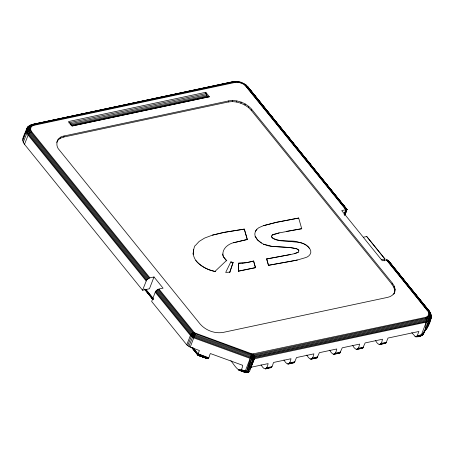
<?xml version="1.0" encoding="UTF-8"?>
<svg xmlns="http://www.w3.org/2000/svg" width="454" height="454" viewBox="0 0 454 454"><rect width="100%" height="100%" fill="white"/><g stroke="black" fill="none" stroke-linecap="round" stroke-linejoin="round"><path stroke-width="0.68" d="M238.384 271.214L238.691 263.155L246.613 262.639L253.587 261.039L255.506 267.65L238.384 271.214L238.691 263.155M246 85.727L245.869 84.887L243.554 83.354L242.952 83.831L239.059 82.412L235.286 82.395L33.971 125.298C30.685 125.616 29.493 129.674 31.803 131.904L149.882 277.837L154.002 276.963L163.082 288.188C160.239 288.659 156.517 289.107 155.245 292.177L151.664 301.462L186.742 344.813L190.22 347.174L199.397 350.516L197.933 354.409L198.023 355.266L206.837 358.478C209.544 359.386 209.3 354.869 210.367 353.541L242.68 365.3C241.159 377.319 233.702 363.926 230.859 360.658M193.614 249.513C192.502 262.219 193.251 245.455 195.589 245.285L199.141 241.432L204.618 238.061L212.381 235.155L224.015 232.352L244.337 229.111L247.294 239.513L233.452 242.765L247.328 239.428M154.002 276.963L149.445 288.772L142.579 290.237L24.499 144.304C20.248 139.662 25.174 133.913 26.48 129.157C27.081 127.069 28.84 126.28 30.429 125.145L32.461 125.832M30.685 127.801L28.942 127.551L26.843 128.544L26.644 130.383L27.189 132.364L28.432 134.344L146.506 280.277L142.579 290.237M393.675 294.249L394.378 293.051L395.088 289.192L394.271 286.19L392.387 283.188L251.601 109.187C246.023 102.882 237.136 99.522 228.793 100.884L64.082 135.99C57.034 136.677 54.48 145.365 59.44 150.143L200.225 324.145C205.804 330.45 214.685 333.804 223.033 332.441L387.744 297.336C391.649 296.587 395.457 293.5 395.088 289.192M158.968 289.062L194.42 332.788L252.379 354.029L425.421 317.386C428.712 317.068 429.904 313.01 427.589 310.78L386.785 259.853L382.296 260.766L341.726 210.628L346.964 209.425L247.583 86.595L245.869 84.887L244.615 84.955L242.952 83.831M428.848 313.583L430.886 314.758C431.113 317.38 428.797 319.258 426.419 319.712L254.456 356.367L252.231 356.356L194.687 335.517L192.592 334.343L156.738 290.219M411.801 332.686L415.506 336.766L420.58 335.818C425.392 330.87 429.592 325.728 430.959 318.589C431.788 315.961 430.908 313.203 429.246 311.109L388.34 260.602L386.785 259.853L428.264 310.718C430.84 313.192 429.512 317.698 425.858 318.05L253.894 354.705L252.396 354.693L193.824 333.174L158.225 289.3M427.583 326.04L427.367 327.907C428.065 324.394 432.707 318.714 428.06 316.001M222.84 253.945C221.456 256.527 232 266.35 223.368 256.777C221.087 249.808 227.267 244.394 233.481 242.68M271.481 236.625L271.6 235.972L271.781 237.584L273.121 238.594L279.108 240.319L298.885 242.396C303.102 242.975 307.386 245.273 309.696 248.633C307.335 244.939 303.119 243.004 298.919 242.311C291.774 239.048 276.792 243.957 271.515 236.54M420.58 335.818L416.528 336.658L417.26 335.693L423.19 334.57L416.04 336.828C425.324 337.169 425.148 329.831 426.261 322.158L426.419 319.712L425.421 317.386M428.707 323.554L430.959 318.589L431.209 315.382L430.886 314.758M431.158 316.727L430.392 312.937L428.468 312.182M255.358 231.472L256.828 229.253L255.358 231.472L254.808 233.963L255.154 236.29L257.458 239.933L261.345 243.009L257.492 239.848L255.154 236.29M430.613 314.73L430.681 313.464L429.246 311.109L387.744 260.142L428.264 310.718L428.831 310.825C431.641 313.532 430.193 318.458 426.198 318.844L254.234 355.499L252.345 355.488L194.976 334.7L193.2 333.701L157.464 289.697M430.959 318.589L426.408 329.502L428.593 320.677L428.037 318.197L426.936 316.852M246.437 372.496L247.288 372.547L251.039 367.252L254.297 358.813L254.456 356.367L253.457 354.035M241.057 82.963L241.256 82.299L238.628 81.572L238.14 82.129M252.379 354.029L251.845 358.07L246.601 371.434L245.932 372.547L244.831 372.025C252.055 375.929 250.602 361.276 254.297 358.813L426.261 322.158L428.423 321.398L430.029 320.184M250.739 367.303L253.224 358.206L253.332 355.584L252.94 354.086M245.756 372.564L239.854 370.407L246.096 372.399L248.463 372.428L245.058 371.65L240.898 369.828L246.601 371.434L251.805 353.876M247.617 372.166L248.832 372.053L247.901 371.588L251.601 358.796L254.297 358.813L250.943 367.269M233.067 262.474L229.803 272.252L233.067 262.474L230.797 261.93L225.683 272.44L229.838 272.167M195.436 333.361L190.22 347.174M344.762 214.629L346.64 209.561L247.175 86.311L245.932 86.266L244.615 84.955M344.592 214.192L346.283 209.652L246.607 86.203L243.299 83.496M344.717 214.657L346.436 210.043M269.194 113.483L247.583 86.595L346.896 209.39L344.921 214.611L346.873 209.481L247.175 86.311L346.873 209.481M24.073 136.228L27.768 126.967L29.833 125.349L32.399 124.453L233.714 81.544L238.827 81.635L239.059 82.412M22.7 140.297L26.644 130.383L27.932 129.407L30.543 129.101M23.245 142.301L27.189 132.364L29.232 130.831L30.929 130.502M24.499 144.304L28.432 134.344L30.299 132.534L31.803 131.904M56.619 142.42L58.435 138.958M58.021 140.031L60.422 138.203L60.836 137.131M60.422 138.203L63.668 137.063L64.082 135.99M63.668 137.063L228.379 101.957L228.793 100.884M228.379 101.957L232.244 101.582L232.652 100.51M232.244 101.582L236.46 102.002L236.874 100.93M236.46 102.002L240.745 103.177L241.159 102.105M394.674 290.259L393.856 287.263L391.972 284.255L251.187 110.26L248.372 107.45L244.808 105.039L245.222 103.966M248.372 107.45L248.781 106.384M251.187 110.26L251.601 109.187M195.787 260.494C198.875 264.149 203.307 267.287 207.904 269.239C209.073 270.09 221.569 273.081 211.36 270.595C203.511 267.939 194.261 262.65 193.234 253.797M212.381 235.155L223.981 232.437L244.337 229.111M186.742 344.813L190.669 334.859L192.541 333.049L194.045 332.419M187.678 345.749L191.588 335.773L194.42 332.788M188.87 346.555L192.751 336.562L194.897 333.111M230.797 261.93L233.033 262.56M238.656 263.241L242.828 263.104M242.799 263.189L246.613 262.639M263.422 225.689L276.299 222.386L298.681 218.051L276.327 222.301L263.422 225.689L258.825 227.681L256.794 229.338M255.471 267.735L253.587 261.039M298.766 250.216L296.558 248.752L290.384 247.629L271.657 246.386L268.376 245.813L263.615 244.224L271.685 246.301L290.412 247.543L296.587 248.667L298.579 249.899L298.885 250.653L298.63 251.754L297.909 252.481L294.22 253.758L298.323 252.146M279.193 232.902L272.911 234.559L272.207 235.11L279.193 232.902L301.768 228.703L286.275 231.398M266.64 258.973L290.282 254.569L266.64 258.973L268.484 265.346L297.364 260.017L305.082 257.764C309.378 256.788 312.761 252.509 309.696 248.633M268.484 265.346L266.668 258.888M239.167 370.243L244.791 372.269L250.171 358.405L251.601 358.796M289.119 261.703L297.364 260.017M261.044 364.817C264.137 370.453 266.969 370.124 268.132 363.609L251.039 367.252M269.704 367.434C272.502 368.937 272.661 363.796 273.62 362.434L291.008 358.734C289.845 365.249 287.013 365.578 283.92 359.943M344.07 214.345L345.84 209.748L245.932 86.266L346.283 209.652L344.444 214.038M344.705 215.281L346.964 209.425L346.68 209.385M293.119 362.848L294.555 362.36L296.496 357.559L313.884 353.853C312.727 360.374 309.889 360.703 306.796 355.068M310.502 359.142L317.017 357.871L319.378 352.684L336.76 348.978C335.602 355.499 332.771 355.828 329.672 350.187M333.378 354.268L339.893 352.991L342.254 347.809L359.636 344.104C358.478 350.619 355.647 350.953 352.554 345.312M384.351 260.165L384.861 258.842L366.719 236.523L363.342 237.238M384.152 260.868L384.861 258.842M356.254 349.393L362.769 348.116L365.13 342.935L382.512 339.229C381.354 345.744 378.522 346.079 375.43 340.438M391.972 284.255L392.387 283.188M393.856 287.263L394.271 286.19M394.378 293.051L394.787 291.979M384.623 343.343L386.065 342.855L388.005 338.06L418.889 331.477L417.26 335.693M426.261 322.158L421.38 334.814L416.948 336.272L421.04 335.432M344.824 214.663L346.896 209.39M420.092 335.665L415.506 336.766L420.041 335.954L422.441 335.012L424.774 330.716L428.423 321.398M344.688 215.196L346.964 209.425M344.546 214.793L346.64 209.561L246.607 86.203M246.601 371.434L247.901 371.588L253.009 358.938M250.841 367.286L254.297 358.813M345.148 213.113L346.425 210.003M271.566 236.057L272.235 235.03M424.774 330.716L421.777 335.239L419.468 335.824L421.295 335.637M30.429 125.145L27.416 127.563M22.899 138.436L23.835 136.847M431.101 317.896L430.176 319.468L428.593 320.677L426.454 321.426L253.224 358.206L250.449 357.684L194.079 337.169L191.588 335.773L155.591 291.502M28.296 126.518C26.451 128.641 27.308 131.705 28.937 133.675L147.017 279.613L146.506 280.277M26.843 128.544C25.577 130.638 26.741 133.249 28.086 135.02L146.16 280.952M147.017 279.613L149.882 277.837M214.895 271.498L226.705 260.284M31.491 125.009L32.399 124.453L234.247 81.612L235.286 82.395M232.806 82.1L234.247 81.612M421.936 335.415L422.765 334.978M422.827 334.382L423.474 334.093M235.694 81.476L236.438 81.397L237.09 82.219M29.351 125.758L30.424 125.383M246.579 262.724L253.553 261.124M290.248 254.654L294.254 253.673M31.911 124.623L233.225 81.714L236.438 81.397M52.25 120.582L55.013 119.992M79.921 114.686L82.685 114.096M107.592 108.79L110.356 108.2M135.264 102.888L138.033 102.303M162.935 96.991L164.32 96.696M190.606 91.095L191.991 90.8M218.278 85.199L219.662 84.904M205.764 92.31L68.503 121.57L72.118 126.036L209.379 96.781L205.764 92.31C206.002 94.092 206.746 96.231 208.619 96.838L209.379 96.781M68.741 122.858L206.002 93.603M69.893 123.908L206.457 94.801M70.523 124.907L207.086 95.8M71.267 125.605L207.83 96.498M72.055 125.945L208.619 96.838M381.508 259.694L384.884 258.973L366.719 236.523M266.504 367.825L271.991 366.656M289.38 362.95L294.873 361.781M312.256 358.075L317.749 356.906M335.131 353.201L340.625 352.026M358.013 348.32L363.501 347.151M380.889 343.445L386.377 342.276M266.192 368.404L271.679 367.235M289.067 363.529L294.555 362.36M311.943 358.654L317.431 357.485M334.819 353.779L340.307 352.605M357.695 348.899L363.189 347.73M380.571 344.024L386.065 342.855M265.437 368.75L268.87 368.018M287.626 364.017L292.433 362.996M379.135 344.518L383.936 343.491M265.284 368.96L271.265 367.621M288.159 364.08L294.141 362.746M311.035 359.205L317.017 357.871M333.911 354.33L339.893 352.991M356.787 349.455L362.769 348.116M379.663 344.58L385.645 343.241M191.991 347.611L198.228 355.323L205.724 357.695L206.837 358.478L198.023 355.266L191.662 347.378L198.023 355.266L207.824 358.62L197.87 354.812L192.082 347.645M238.412 271.129L255.506 267.65M268.518 265.261L289.153 261.618M414.973 336.476L416.897 336.198M247.044 372.677L248.037 372.626L247.288 372.547M247.901 371.588L249.11 371.525M241.017 370.492L238.384 369.766L244.774 372.252L245.62 372.399L245.54 372.127M244.791 372.269L245.932 372.547L240.336 370.322L245.058 371.65L240.694 370.089M241.193 82.532L236.784 81.703L234.78 81.896L33.465 124.805C29.816 125.156 28.489 129.662 31.059 132.142L149.139 278.075M238.384 369.766L244.19 371.798M197.87 354.812L208.221 358.456L197.933 354.409L192.587 347.804L197.933 354.409L208.528 358.161L198.097 353.887L193.194 347.832M198.228 355.323L206.303 358.178L198.5 355.266M250.171 358.405L193.801 337.895L191.259 336.465L155.245 292.177M198.097 353.887L208.744 357.763M241.051 369.522L245.291 371.06M201.315 356.055L205.724 357.695M31.337 126.683L28.965 126.257C27.217 128.278 28.029 131.183 29.578 133.062L147.658 278.994M243.554 83.354L243.736 83.684L241.136 82.492L243.707 83.417M240.745 103.177L244.808 105.039M428.712 314.883L430.193 315.808L431.016 317.164L430.12 318.697L428.582 319.866L426.505 320.592L253.355 357.36L250.75 356.872L194.38 336.357L192.042 335.046L156.102 290.838M261.379 242.93L263.615 244.224M361.208 347.934L361.747 348.224M244.309 84.069L246.017 85.233M33.971 125.298L32.932 124.515C28.937 124.901 27.49 129.827 30.299 132.534L148.379 278.472M245.574 84.722L247.822 87.026L247.856 87.577M425.477 307.182L426.374 308.272M427.271 309.361L429.518 312.091L429.478 311.54M389.583 262.577L391.796 265.295L388.34 260.602L428.831 310.825M396.677 271.282L397.562 272.372M398.447 273.456L399.775 275.09M400.666 276.18L411.301 289.232M412.192 290.322L429.036 310.996L389.016 261.442M259.875 102.394L260.766 103.489M262.1 105.135L262.991 106.23M263.882 107.331L269.228 113.914M277.235 123.789L278.126 124.89M281.242 128.726L282.133 129.827M283.024 130.922L292.37 142.448M298.607 150.126L299.492 151.222M300.383 152.323L301.274 153.418M302.614 155.064L303.499 156.165M304.39 157.26L315.076 170.426M317.749 173.717L318.634 174.818M319.974 176.464L320.864 177.559M321.75 178.66L322.641 179.756M323.532 180.851L337.776 198.409M340.006 201.156L339.115 200.055L340.001 201.116M341.783 203.347L340.892 202.251L342.225 203.874M386.411 259.892L427.589 310.78L428.264 310.718L387.188 259.909M145.978 289.47L153.106 298.284M145.365 289.476L152.941 298.828M151.636 297.449L152.975 299.101M144.752 289.204L152.777 299.141M144.849 289.533L152.964 299.578M398.459 273.58L399.344 274.681M400.678 276.333L401.563 277.428M402.448 278.529L403.339 279.63M404.225 280.731L411.324 289.533M421.528 302.188L422.419 303.289M423.747 304.94L424.638 306.041M425.523 307.142L426.408 308.238M427.299 309.339L429.518 312.091M270.085 114.584L294.135 144.349M295.026 145.45L315.065 170.25M315.956 171.357L319.071 175.21M319.962 176.317L337.776 198.358M263.893 107.422L264.784 108.523M265.675 109.63L266.566 110.731M267.457 111.832L268.791 113.489M288.835 138.294L289.726 139.395M290.617 140.496L291.508 141.603M292.399 142.704L293.732 144.355M313.776 169.166L314.667 170.267M315.558 171.368L316.898 173.019M338.718 200.032L339.609 201.133M422.129 334.626L422.441 335.012M145.416 289.283L153.429 299.214M144.883 289.204L152.896 299.129M144.616 289.187L152.93 299.481M298.681 218.051L301.734 228.788M244.303 229.196L247.294 239.513M247.084 372.467L246.732 372.683L247.566 372.643L247.084 372.467M344.013 206.093L343.122 204.992L344.007 206.076M346.237 208.834L344.898 207.189L346.237 208.834"/></g></svg>
